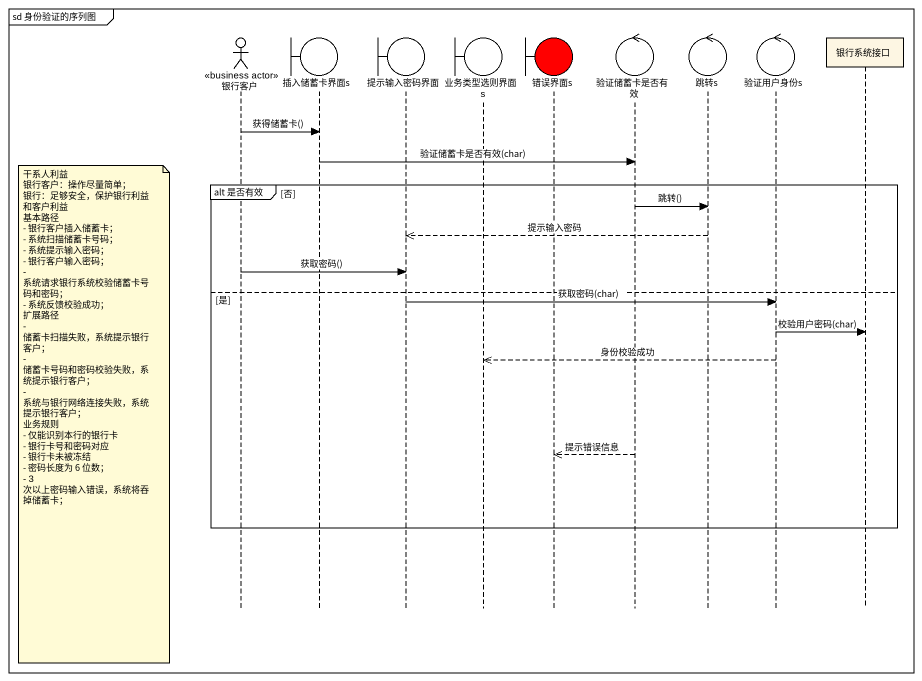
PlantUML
@startuml
mainframe sd 身份验证的序列图
hide footbox
actor 银行客户 <<business actor>>
boundary 插入储蓄卡界面s
boundary 提示输入密码界面
boundary 业务类型选则界面s
boundary 错误界面s #FF0000
control 验证储蓄卡是否有效
control 跳转s
control 验证用户身份s
participant 银行系统接口

银行客户 -> 插入储蓄卡界面s : 获得储蓄卡()
插入储蓄卡界面s -> 验证储蓄卡是否有效 : 验证储蓄卡是否有效(char)
group alt 是否有效 [否]
  验证储蓄卡是否有效 -> 跳转s : 跳转()
  跳转s -->> 提示输入密码界面 : 提示输入密码
  银行客户 -> 提示输入密码界面 : 获取密码()
else 是
  提示输入密码界面 -> 验证用户身份s : 获取密码(char)
  验证用户身份s -> 银行系统接口 : 校验用户密码(char)
  验证用户身份s -->> 业务类型选则界面s : 身份校验成功
  note left of 银行客户
    干系人利益
    银行客户：操作尽量简单；
    银行：足够安全，保护银行利益和客户利益
    基本路径
    - 银行客户插入储蓄卡；
    - 系统扫描储蓄卡号码；
    - 系统提示输入密码；
    - 银行客户输入密码；
    - 系统请求银行系统校验储蓄卡号码和密码；
    - 系统反馈校验成功；
    扩展路径
    - 储蓄卡扫描失败，系统提示银行客户；
    - 储蓄卡号码和密码校验失败，系统提示银行客户；
    - 系统与银行网络连接失败，系统提示银行客户；
    业务规则
    - 仅能识别本行的银行卡
    - 银行卡号和密码对应
    - 银行卡未被冻结
    - 密码长度为 6 位数；
    - 3 次以上密码输入错误，系统将吞掉储蓄卡；
  end note
  验证储蓄卡是否有效 -->> 错误界面s : 提示错误信息
end
@enduml
